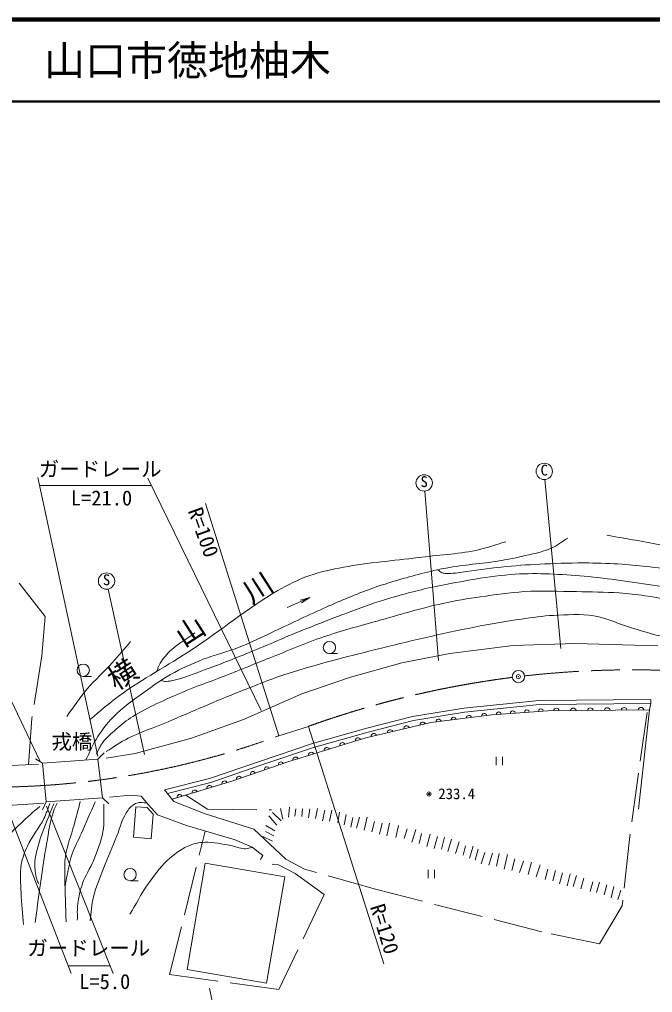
# Model space of a CAD drawing. Units: millimetres, scale not verified. Extents: x 40000 to 680000, y 20000 to 380000.
# Drawn here: x 402030 to 479269, y 261307 to 380000 of the extents above; entities that cross this region are included whole.
import ezdxf
from ezdxf.enums import TextEntityAlignment as Align

# ---------------------------------------------------------------- set-up
doc = ezdxf.new("R2010")
doc.units = ezdxf.units.MM
doc.header["$LTSCALE"] = 1000
doc.header["$PDMODE"] = 32
doc.header["$PDSIZE"] = 500
doc.linetypes.add('CHAIN', pattern=[18.5, 12, -1.5, 3.5, -1.5])
doc.linetypes.add('DASHED', pattern=[7.5, 6, -1.5])
for name, color, linetype, lineweight in [('M-BGD', 7, 'Continuous', 13), ('M-BGD-EXST', 7, 'Continuous', 13), ('M-BMK', 2, 'CHAIN', 13), ('M-BMK-SRVR', 3, 'Continuous', 13), ('M-STR-HTXT', 7, 'Continuous', 13), ('M-STR-STR1', 1, 'Continuous', 13), ('M-TTL', 2, 'Continuous', 140), ('M-TTL-LINE', 7, 'Continuous', 50)]:
    doc.layers.add(name, color=color, linetype=linetype, lineweight=lineweight)
doc.layers.add('M-BMK-HTXT', color=7, linetype='Continuous')
doc.layers.add('M-TTL-TXT', color=7, linetype='Continuous')
doc.styles.add('ＭＳ ゴシック', font='')
doc.styles.get('ＭＳ ゴシック').set_extended_font_data('MS Gothic')

# ---------------------------------------------------------------- blocks, each defined once
blk = doc.blocks.new('open_arrow')
at = {"color": 0, "linetype": 'Continuous', "lineweight": -2}
blk.add_lwpolyline([(7.5, 1.25), (0, 0), (7.5, -1.25)], dxfattribs=at)

msp = doc.modelspace()

# ---------------------------------------------------------------- linework, layer by layer
at = {"layer": 'M-BGD', "linetype": 'DASHED'}
for p, q in [((402005, 311245), (405174, 307182)), ((405174, 307182), (404766, 302377)), ((404766, 302377), (403542, 294716)), ((403542, 294716), (403139, 289100)), ((478606, 295485), (476451, 280012)), ((422339, 285394), (424977, 283687)), ((424977, 283687), (432774, 283586)), ((420344, 263519), (424701, 281010)), ((476451, 280012), (475574, 271883)), ((435662, 275833), (439201, 273271)), ((445475, 273908), (436809, 276350)), ((439201, 273271), (433681, 261666)), ((465753, 268710), (445475, 273908)), ((475574, 271883), (472794, 267259)), ((472794, 267259), (465753, 268710)), ((433681, 261666), (420344, 263519))]:
    msp.add_line(p, q, dxfattribs=at)
at = {"layer": 'M-BGD'}
for p, q in [((437438, 309497), (434701, 308269)), ((462259, 303648), (469875, 303863)), ((469875, 303863), (479895, 303594)), ((448680, 301526), (454550, 302668)), ((454550, 302668), (462259, 303648)), ((442301, 299753), (448680, 301526)), ((436498, 297725), (442301, 299753)), ((429384, 294622), (436498, 297725)), ((479050, 297048), (479055, 296548)), ((466499, 295678), (459649, 295174)), ((478909, 295799), (466499, 295678)), ((478909, 295799), (477574, 283662)), ((479055, 296548), (478909, 295799)), ((423000, 292330), (429384, 294622)), ((459649, 295174), (452235, 294227)), ((452235, 294227), (444277, 292374)), ((416150, 290459), (423000, 292330)), ((444277, 292374), (434767, 289432)), ((412606, 289881), (416150, 290459)), ((396021, 288721), (404341, 289164)), ((434767, 289432), (427958, 287095)), ((427958, 287095), (420656, 284884)), ((413026, 285154), (415596, 285396)), ((415596, 285396), (416859, 285270)), ((416859, 285270), (417754, 284187)), ((420866, 284624), (419738, 286021)), ((400570, 284113), (405021, 284409)), ((415937, 280240), (416235, 283979)), ((417607, 283869), (416235, 283979)), ((418354, 283046), (417607, 283869)), ((417754, 284187), (418855, 282996)), ((424680, 283093), (420866, 284624)), ((434167, 282447), (433874, 283742)), ((434972, 283903), (434847, 282685)), ((435731, 283718), (435623, 282811)), ((436574, 283728), (436491, 282765)), ((437307, 282622), (437466, 283716)), ((438166, 282538), (438389, 283740)), ((418117, 280066), (418354, 283046)), ((418855, 282996), (422401, 281680)), ((430617, 281239), (424680, 283093)), ((433438, 281724), (432435, 282876)), ((432919, 283258), (433940, 282244)), ((439022, 282263), (439288, 283549)), ((439869, 282216), (440160, 283561)), ((440872, 282017), (441079, 283314)), ((441660, 281770), (441903, 283036)), ((442448, 281487), (442699, 282650)), ((443153, 281364), (443535, 282717)), ((444068, 281101), (444462, 282693)), ((422401, 281680), (428365, 279943)), ((433194, 281020), (432071, 281671)), ((445023, 280926), (445341, 282180)), ((445942, 280620), (446293, 281949)), ((446838, 280405), (447172, 281957)), ((447932, 280210), (448266, 281702)), ((415937, 280240), (418117, 280066)), ((434539, 277586), (430617, 281239)), ((431731, 280348), (432922, 279784)), ((432053, 280966), (433056, 280435)), ((448955, 280079), (449313, 281265)), ((449890, 279645), (450400, 281189)), ((450782, 279470), (451080, 280692)), ((451749, 279116), (452139, 280640)), ((452636, 278865), (453046, 280341)), ((453539, 278805), (453902, 280254)), ((428365, 279943), (430424, 279056)), ((430424, 279056), (431714, 278017)), ((454312, 278531), (454725, 280019)), ((455239, 278272), (455684, 279673)), ((456146, 278077), (456449, 279199)), ((456954, 277715), (457372, 279175)), ((431714, 278017), (431454, 277534)), ((457627, 277436), (458009, 278785)), ((458347, 277010), (458805, 278371)), ((459282, 276855), (459748, 278312)), ((460213, 276724), (460568, 278260)), ((461180, 276355), (461562, 278140)), ((424707, 277085), (422474, 264102)), ((424707, 277085), (434396, 275419)), ((432842, 276979), (433621, 276898)), ((433621, 276898), (435662, 275833)), ((436809, 276350), (434539, 277586)), ((462100, 276182), (462488, 277620)), ((463019, 275955), (463508, 277334)), ((464081, 275716), (464505, 277190)), ((465084, 275424), (465562, 276898)), ((432163, 262435), (434396, 275419)), ((466165, 275101), (466505, 276337)), ((467084, 274916), (467436, 276206)), ((467914, 274552), (468284, 275913)), ((468839, 274337), (469203, 275800)), ((469585, 274259), (469979, 275591)), ((470528, 273967), (470887, 275238)), ((471657, 273615), (471967, 274827)), ((472451, 273513), (472815, 274755)), ((473370, 273215), (473692, 274439)), ((474218, 272857), (474546, 274230)), ((475053, 272642), (475382, 273800)), ((422474, 264102), (432163, 262435))]:
    msp.add_line(p, q, dxfattribs=at)
for points in [[(419738, 286021), (425218, 287404), (431436, 289540), (437776, 291675), (444424, 293556), (449998, 294966), (456264, 296000), (465451, 296927), (479050, 297048)], [(420084, 285592), (425360, 286925), (431597, 289066), (437924, 291198), (444554, 293073), (450101, 294476), (456330, 295504), (465479, 296427), (479055, 296548)]]:
    msp.add_lwpolyline(points, dxfattribs=at)
for centre, radius, start, end in [((462217, 295377), 286, 1.50532, 186.90539), ((463929, 295503), 286, 1.50532, 186.90539), ((465642, 295628), 286, 1.50532, 186.90539), ((467533, 295640), 348, 8.49924, 172.61687), ((469602, 295660), 348, 8.49924, 172.61687), ((471670, 295680), 348, 8.49924, 172.61687), ((473739, 295700), 348, 8.49924, 172.61687), ((475807, 295721), 348, 8.49924, 172.61687), ((477876, 295741), 348, 8.49924, 172.61687), ((453163, 294334), 312, 9.42002, 185.13651), ((455017, 294571), 312, 9.42002, 185.13651), ((456870, 294808), 312, 9.42002, 185.13651), ((458724, 295044), 312, 9.42002, 185.13651), ((460504, 295251), 286, 1.50532, 186.90539), ((447271, 293027), 343, 20.34066, 185.88152), ((449260, 293490), 343, 20.34066, 185.88152), ((451250, 293954), 343, 20.34066, 185.88152), ((443336, 292048), 334, 22.9502, 191.42578), ((445281, 292563), 343, 20.34066, 185.88152), ((439532, 290871), 334, 22.9502, 191.42578), ((441434, 291459), 334, 22.9502, 191.42578), ((435728, 289695), 334, 22.9502, 191.42578), ((437630, 290283), 334, 22.9502, 191.42578), ((432214, 288556), 300, 18.93831, 198.94565), ((433916, 289140), 300, 18.93831, 198.94565), ((428809, 287387), 300, 18.93831, 198.94565), ((430511, 287972), 300, 18.93831, 198.94565), ((425225, 286248), 318, 20.16623, 193.53574), ((427050, 286801), 318, 20.16623, 193.53574), ((421574, 285143), 318, 20.16623, 193.53574), ((423400, 285695), 318, 20.16623, 193.53574)]:
    msp.add_arc(centre, radius, start, end, dxfattribs=at)
for points, knots in [([(473696, 317082), (475373, 316789), (477051, 316502), (478728, 316204), (480944, 315811), (483141, 315302), (485372, 315004), (486325, 314877), (487287, 314818), (488246, 314754), (490375, 314612), (492512, 314611), (494640, 314458), (496180, 314348), (497714, 314157), (499251, 314011), (500774, 313865), (502299, 313741), (503821, 313581), (505237, 313433), (506642, 313144), (508065, 313092), (509004, 313058), (509943, 313172), (510882, 313211)], [0, 0, 0, 0, 1, 1, 1, 2, 2, 2, 3, 3, 3, 4, 4, 4, 5, 5, 5, 6, 6, 6, 7, 7, 7, 8, 8, 8, 8]), ([(410142, 289681), (410553, 290509), (410888, 291380), (411375, 292166), (411981, 293144), (412658, 294092), (413461, 294915), (414593, 296075), (415950, 296994), (417258, 297951), (418298, 298712), (419350, 299465), (420473, 300098), (421744, 300814), (423084, 301410), (424440, 301951), (425854, 302517), (427355, 302847), (428773, 303402), (429980, 303874), (431141, 304456), (432319, 304996), (434473, 305983), (436592, 307045), (438757, 308004), (440577, 308811), (442400, 309616), (444264, 310315), (445516, 310784), (446786, 311204), (448070, 311577), (450058, 312156), (452062, 312700), (454096, 313090), (456224, 313499), (458402, 313600), (460541, 313954), (461450, 314105), (462357, 314280), (463254, 314492), (464483, 314783), (465750, 314993), (466907, 315499), (467631, 315816), (468250, 316332), (468922, 316748)], [0, 0, 0, 0, 1, 1, 1, 2, 2, 2, 3, 3, 3, 4, 4, 4, 5, 5, 5, 6, 6, 6, 7, 7, 7, 8, 8, 8, 9, 9, 9, 10, 10, 10, 11, 11, 11, 12, 12, 12, 13, 13, 13, 14, 14, 14, 15, 15, 15, 15]), ([(461352, 316282), (460133, 315936), (458937, 315497), (457695, 315244), (455387, 314774), (453021, 314656), (450684, 314358), (447648, 313971), (444586, 313751), (441578, 313189), (440143, 312921), (438701, 312634), (437327, 312142), (436009, 311670), (434751, 311029), (433539, 310328), (429885, 308215), (426625, 305482), (423103, 303156), (420163, 301215), (417033, 299559), (414178, 297495), (412967, 296620), (411868, 295601), (410713, 294654)], [0, 0, 0, 0, 1, 1, 1, 2, 2, 2, 3, 3, 3, 4, 4, 4, 5, 5, 5, 6, 6, 6, 7, 7, 7, 8, 8, 8, 8]), ([(516174, 310671), (514732, 310558), (513294, 310384), (511849, 310331), (510197, 310270), (508540, 310266), (506889, 310358), (504539, 310488), (502205, 310822), (499868, 311101), (498362, 311281), (496865, 311541), (495356, 311701), (493183, 311931), (491001, 312045), (488823, 312219), (486883, 312375), (484939, 312485), (483003, 312691), (481656, 312834), (480320, 313067), (478974, 313221), (477839, 313350), (476702, 313475), (475562, 313552), (474203, 313643), (472841, 313694), (471479, 313704), (469691, 313718), (467902, 313667), (466116, 313588), (464550, 313518), (462984, 313424), (461424, 313272), (459802, 313114), (458193, 312845), (456575, 312654), (455859, 312570), (455145, 312420), (454424, 312422), (454138, 312422), (453839, 312417), (453571, 312517), (453374, 312591), (453225, 312756), (453052, 312875)], [0, 0, 0, 0, 1, 1, 1, 2, 2, 2, 3, 3, 3, 4, 4, 4, 5, 5, 5, 6, 6, 6, 7, 7, 7, 8, 8, 8, 9, 9, 9, 10, 10, 10, 11, 11, 11, 12, 12, 12, 13, 13, 13, 14, 14, 14, 15, 15, 15, 15]), ([(419257, 299355), (419478, 299321), (419695, 299254), (419918, 299254), (420257, 299255), (420593, 299329), (420921, 299410), (422183, 299719), (423392, 300216), (424613, 300660), (426416, 301316), (428197, 302030), (429977, 302746), (432361, 303706), (434705, 304766), (437096, 305710), (440018, 306865), (442940, 308032), (445924, 309014), (447269, 309457), (448638, 309823), (450008, 310178), (450945, 310422), (451886, 310657), (452837, 310841), (456036, 311462), (459246, 312131), (462498, 312334), (465304, 312509), (468127, 312317), (470930, 312092), (473918, 311853), (476871, 311293), (479845, 310914), (481405, 310715), (482963, 310489), (484529, 310340), (486750, 310128), (488990, 310138), (491207, 309886), (493521, 309624), (495797, 309094), (498104, 308785), (502514, 308194), (506932, 307582), (511375, 307348), (513051, 307260), (514738, 307222), (516411, 307361), (518026, 307496), (519626, 307798), (521206, 308154), (522569, 308461), (523893, 308924), (525236, 309309)], [0, 0, 0, 0, 1, 1, 1, 2, 2, 2, 3, 3, 3, 4, 4, 4, 5, 5, 5, 6, 6, 6, 7, 7, 7, 8, 8, 8, 9, 9, 9, 10, 10, 10, 11, 11, 11, 12, 12, 12, 13, 13, 13, 14, 14, 14, 15, 15, 15, 16, 16, 16, 17, 17, 17, 18, 18, 18, 18]), ([(565852, 304883), (564467, 305053), (563059, 305089), (561697, 305393), (560888, 305574), (560092, 305834), (559334, 306169), (558071, 306727), (556993, 307655), (555728, 308208), (555260, 308412), (554769, 308574), (554268, 308673), (553161, 308894), (552021, 308909), (550893, 308960), (549936, 309004), (548974, 309046), (548018, 308978), (546098, 308840), (544218, 308341), (542306, 308118), (540866, 307951), (539419, 307838), (537972, 307760), (537125, 307715), (536277, 307700), (535429, 307697), (534336, 307694), (533242, 307834), (532152, 307760), (531516, 307717), (530886, 307595), (530262, 307465), (528317, 307060), (526411, 306486), (524496, 305960), (522471, 305404), (520480, 304723), (518443, 304214), (517395, 303953), (516338, 303724), (515273, 303543), (514748, 303453), (514220, 303365), (513688, 303337), (512931, 303297), (512170, 303343), (511414, 303391), (510405, 303453), (509392, 303520), (508396, 303695), (506022, 304113), (503725, 304888), (501385, 305468), (499411, 305957), (497449, 306502), (495455, 306905), (492827, 307436), (490169, 307800), (487517, 308194), (486324, 308372), (485122, 308488), (483931, 308678), (482056, 308977), (480209, 309438), (478330, 309712), (477292, 309863), (476247, 309976), (475201, 310048), (473471, 310167), (471736, 310182), (470003, 310209), (467876, 310242), (465746, 310334), (463623, 310209), (461836, 310104), (460062, 309837), (458291, 309578), (456748, 309352), (455206, 309108), (453684, 308772), (450982, 308175), (448329, 307374), (445665, 306623), (443477, 306006), (441275, 305426), (439124, 304689), (436882, 303920), (434707, 302968), (432503, 302097), (430593, 301342), (428693, 300563), (426781, 299813), (425146, 299172), (423474, 298623), (421865, 297919), (419817, 297024), (417749, 296138), (415848, 294965), (415132, 294523), (414473, 293989), (413837, 293438), (413257, 292934), (412665, 292428), (412199, 291817), (411864, 291379), (411656, 290856), (411384, 290376)], [0, 0, 0, 0, 1, 1, 1, 2, 2, 2, 3, 3, 3, 4, 4, 4, 5, 5, 5, 6, 6, 6, 7, 7, 7, 8, 8, 8, 9, 9, 9, 10, 10, 10, 11, 11, 11, 12, 12, 12, 13, 13, 13, 14, 14, 14, 15, 15, 15, 16, 16, 16, 17, 17, 17, 18, 18, 18, 19, 19, 19, 20, 20, 20, 21, 21, 21, 22, 22, 22, 23, 23, 23, 24, 24, 24, 25, 25, 25, 26, 26, 26, 27, 27, 27, 28, 28, 28, 29, 29, 29, 30, 30, 30, 31, 31, 31, 32, 32, 32, 33, 33, 33, 34, 34, 34, 35, 35, 35, 36, 36, 36, 36]), ([(412625, 290726), (413517, 291257), (414374, 291854), (415302, 292320), (416870, 293108), (418545, 293666), (420164, 294344), (423097, 295571), (425999, 296870), (428955, 298042), (430887, 298808), (432819, 299580), (434797, 300218), (438303, 301348), (441882, 302245), (445455, 303139), (449463, 304142), (453491, 305071), (457543, 305879), (459441, 306258), (461349, 306593), (463265, 306866), (464570, 307052), (465877, 307243), (467194, 307309), (468824, 307391), (470478, 307507), (472089, 307249), (473765, 306980), (475315, 306190), (476945, 305718), (478179, 305360), (479402, 304928), (480672, 304731), (481203, 304648), (481746, 304677), (482284, 304650)], [0, 0, 0, 0, 1, 1, 1, 2, 2, 2, 3, 3, 3, 4, 4, 4, 5, 5, 5, 6, 6, 6, 7, 7, 7, 8, 8, 8, 9, 9, 9, 10, 10, 10, 11, 11, 11, 12, 12, 12, 12]), ([(418750, 300457), (418901, 300802), (419004, 301171), (419203, 301491), (419577, 302091), (420053, 302631), (420573, 303111), (421437, 303910), (422483, 304484), (423438, 305171)], [0, 0, 0, 0, 1, 1, 1, 2, 2, 2, 3, 3, 3, 3]), ([(407793, 294983), (408630, 296102), (409401, 297275), (410305, 298341), (411250, 299457), (412356, 300428), (413340, 301511), (414115, 302364), (414844, 303257), (415597, 304130)], [0, 0, 0, 0, 1, 1, 1, 2, 2, 2, 3, 3, 3, 3]), ([(404506, 284015), (403734, 283324), (402920, 282676), (402189, 281940), (401475, 281222), (400651, 280558), (400174, 279664), (399685, 278745), (399509, 277675), (399389, 276642), (399221, 275200), (399517, 273741), (399489, 272290), (399473, 271402), (399382, 270517), (399328, 269630)], [0, 0, 0, 0, 1, 1, 1, 2, 2, 2, 3, 3, 3, 4, 4, 4, 5, 5, 5, 5]), ([(402512, 269590), (402418, 270886), (402273, 272180), (402229, 273479), (402191, 274640), (402054, 275819), (402250, 276964), (402381, 277734), (402686, 278471), (403015, 279180), (403562, 280357), (404439, 281359), (405010, 282525), (405302, 283120), (405493, 283760), (405735, 284378)], [0, 0, 0, 0, 1, 1, 1, 2, 2, 2, 3, 3, 3, 4, 4, 4, 5, 5, 5, 5]), ([(406239, 284338), (406024, 283814), (405798, 283294), (405594, 282766), (405155, 281633), (404667, 280513), (404345, 279341), (404134, 278577), (403925, 277797), (403902, 277004), (403883, 276375), (403980, 275739), (404143, 275131), (404195, 274937), (404298, 274761), (404375, 274577)], [0, 0, 0, 0, 1, 1, 1, 2, 2, 2, 3, 3, 3, 4, 4, 4, 5, 5, 5, 5]), ([(403932, 269862), (404368, 272851), (404723, 275852), (405241, 278828), (405508, 280360), (405685, 281922), (406168, 283401), (406283, 283752), (406477, 284072), (406632, 284408)], [0, 0, 0, 0, 1, 1, 1, 2, 2, 2, 3, 3, 3, 3]), ([(409452, 284590), (409197, 283636), (408946, 282681), (408687, 281729), (408343, 280465), (407830, 279237), (407639, 277941), (407511, 277077), (407577, 276195), (407578, 275322), (407581, 273522), (407672, 271722), (407720, 269923)], [0, 0, 0, 0, 1, 1, 1, 2, 2, 2, 3, 3, 3, 4, 4, 4, 4]), ([(407589, 274297), (407881, 275606), (408040, 276951), (408465, 278223), (408755, 279093), (409229, 279890), (409600, 280728), (410162, 281999), (410701, 283280), (411252, 284556)], [0, 0, 0, 0, 1, 1, 1, 2, 2, 2, 3, 3, 3, 3]), ([(412313, 284301), (412282, 283168), (412415, 282019), (412219, 280903), (412005, 279685), (411513, 278530), (411050, 277384), (410666, 276431), (410061, 275573), (409721, 274603), (409440, 273805), (409251, 272971), (409143, 272132), (409057, 271466), (409107, 270789), (409090, 270117)], [0, 0, 0, 0, 1, 1, 1, 2, 2, 2, 3, 3, 3, 4, 4, 4, 5, 5, 5, 5]), ([(410674, 270037), (410800, 271022), (410818, 272026), (411050, 272992), (411338, 274185), (411861, 275310), (412300, 276457), (412807, 277783), (413346, 279097), (413898, 280406), (414344, 281464), (414582, 282651), (415281, 283562), (415561, 283926), (415925, 284265), (416356, 284422), (416727, 284556), (417145, 284439), (417539, 284447)], [0, 0, 0, 0, 1, 1, 1, 2, 2, 2, 3, 3, 3, 4, 4, 4, 5, 5, 5, 6, 6, 6, 6]), ([(415515, 270848), (416228, 272051), (416853, 273311), (417655, 274458), (418380, 275495), (419131, 276537), (420059, 277399), (420808, 278095), (421638, 278741), (422571, 279159), (423213, 279446), (423923, 279606), (424626, 279642), (425695, 279697), (426758, 279421), (427812, 279229), (428357, 279129), (428876, 278871), (429430, 278847), (429693, 278835), (429963, 278873), (430212, 278960), (430279, 278984), (430334, 279032), (430395, 279069)], [0, 0, 0, 0, 1, 1, 1, 2, 2, 2, 3, 3, 3, 4, 4, 4, 5, 5, 5, 6, 6, 6, 7, 7, 7, 8, 8, 8, 8])]:
    msp.add_open_spline(points, degree=3, knots=knots, dxfattribs=at)
at = {"layer": 'M-BGD-EXST'}
for p, q in [((466148, 323882), (468088, 303284)), ((451485, 322472), (453160, 301800)), ((412867, 310520), (417303, 290344)), ((439844, 302642), (440844, 302642)), ((409821, 299874), (410821, 299874)), ((460199, 290049), (460199, 289049)), ((460949, 290049), (460949, 289049)), ((451901, 276263), (451901, 275263)), ((452651, 276263), (452651, 275263)), ((415531, 274936), (416531, 274936))]:
    msp.add_line(p, q, dxfattribs=at)
for centre, radius in [((466055, 324878), 1000), ((451404, 323469), 1000), ((412653, 311497), 1000), ((439844, 303392), 750), ((409821, 300624), 750), ((452001, 285523), 100), ((452001, 285523), 60), ((415531, 275686), 750)]:
    msp.add_circle(centre, radius, dxfattribs=at)
msp.add_point((452001, 285523), dxfattribs=at)
at = {"layer": 'M-BMK'}
msp.add_line((437286, 293776), (433657, 292621), dxfattribs=at)
for centre, radius, start, end in [((476803, 183966), 116704, 75.03213, 96.47116), ((476803, 183966), 116704, 97.20759, 109.79208), ((398495, 388186), 101829, 269.11623, 290.20073)]:
    msp.add_arc(centre, radius, start, end, dxfattribs=at)
at = {"layer": 'M-BMK-SRVR'}
msp.add_circle((462905, 299839), 750, dxfattribs=at)
msp.add_point((462905, 299839), dxfattribs=at)
at = {"layer": 'M-STR-HTXT'}
for p, q in [((411594, 290125), (404274, 324116)), ((431521, 295720), (417706, 324037)), ((418144, 323138), (404485, 323138)), ((404534, 289576), (389418, 320895)), ((424731, 320961), (433657, 292621)), ((437286, 293776), (446502, 264828)), ((400505, 283873), (408358, 263620)), ((405314, 284057), (413455, 263624)), ((413085, 264553), (407996, 264553)), ((425204, 261824), (426924, 253427))]:
    msp.add_line(p, q, dxfattribs=at)
at = {"layer": 'M-STR-STR1'}
for p, q in [((403999, 289811), (404832, 289274)), ((404832, 289274), (411601, 289793)), ((411601, 289793), (412380, 290554)), ((411601, 289793), (412147, 285074)), ((404832, 289274), (405306, 284573)), ((412147, 285074), (405306, 284573)), ((412917, 284340), (412147, 285074)), ((405306, 284573), (404850, 283606))]:
    msp.add_line(p, q, dxfattribs=at)
at = {"layer": 'M-TTL'}
msp.add_line((680000, 380000), (40000, 380000), dxfattribs=at)
at = {"layer": 'M-TTL-LINE'}
msp.add_line((40000, 370000), (680000, 370000), dxfattribs=at)

# ---------------------------------------------------------------- block references
at = {"layer": 'M-BGD', "xscale": 160, "yscale": 160, "rotation": 204.2}
msp.add_blockref('open_arrow', (437438, 309497), dxfattribs=at)

# ---------------------------------------------------------------- texts
at = {"layer": 'M-BGD-EXST', "style": 'ＭＳ ゴシック'}
for s, p in [('C', (466055, 323978)), ('S', (451404, 322569)), ('S', (412653, 310597))]:
    msp.add_text(s, height=1320, dxfattribs=at).set_placement(p, align=Align.BOTTOM_CENTER)
msp.add_text('233.4', height=1320, dxfattribs=at).set_placement((455378, 285555), align=Align.MIDDLE_CENTER)
at = {"layer": 'M-BMK-HTXT', "insert": (426364, 305759), "char_height": 2566, "attachment_point": 8, "rotation": 32.607, "style": 'ＭＳ ゴシック'}
msp.add_mtext('\\T2.8;横山川', dxfattribs=at)
at = {"layer": 'M-STR-HTXT', "style": 'ＭＳ ゴシック'}
for s, p in [('ガードレール', (411880, 325165)), ('L=21.0', (412040, 321633)), ('ガードレール', (410484, 266736)), ('L=5.0', (412431, 262647))]:
    msp.add_text(s, height=1833, dxfattribs=at).set_placement(p, align=Align.MIDDLE_CENTER)
for s, rotation, p in [('R=100', 289.867, (422039, 319885)), ('R=120', 287.261, (444261, 271607))]:
    msp.add_text(s, height=1833, rotation=rotation, dxfattribs=at).set_placement(p, align=Align.BOTTOM_LEFT)
at = {"layer": 'M-STR-STR1', "style": 'ＭＳ ゴシック'}
msp.add_text('戎橋', height=1833, dxfattribs=at).set_placement((408431, 290441), align=Align.BOTTOM_CENTER)
at = {"layer": 'M-TTL-TXT', "style": 'ＭＳ ゴシック'}
msp.add_text('山口市徳地柚木', height=3666, dxfattribs=at).set_placement((405024, 375000), align=Align.MIDDLE_LEFT)

doc.saveas('drawing.dxf')
